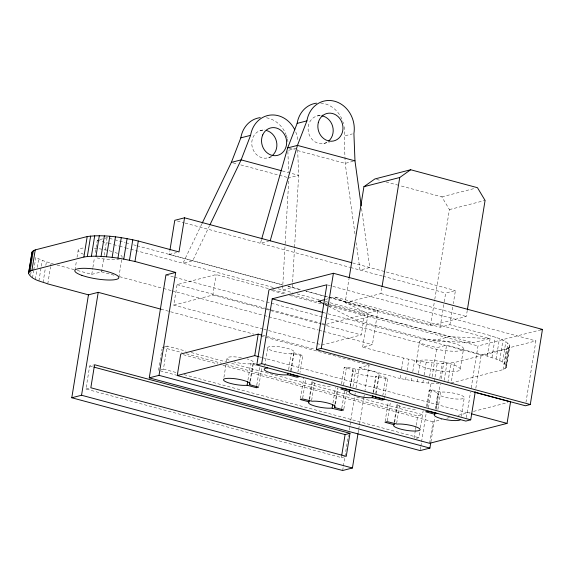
<?xml version="1.0" encoding="UTF-8"?>
<svg xmlns="http://www.w3.org/2000/svg" width="571" height="571" viewBox="0 0 571 571"><rect width="100%" height="100%" fill="white"/><g stroke="black" fill="none" stroke-linecap="round" stroke-linejoin="round"><path stroke-width="0.43" stroke-dasharray="2.85 2.14" d="M282.781 285.521L282.524 289.968L292.288 287.463L298.647 175.326L297.627 148.853M282.831 284.629L285.1 244.581M285.15 243.689L288.883 177.831L298.647 175.326L290.925 173.249M30.67 274.615L31.084 272.053M32.504 277.82L33.61 270.997M33.746 270.14L35.823 257.343L42.225 260.426L53.624 264.109M35.359 279.362L36.744 270.825M37.301 267.414L38.678 258.877M38.907 280.911L42.225 260.426M43.068 282.431L45.28 268.777M45.83 265.365L46.387 261.953M47.764 283.901L50.526 266.835M50.662 265.979L51.076 263.424M74.965 270.097L76.485 260.711M77.035 257.293L78.141 250.469M77.363 270.483L91.774 274.358L92.766 268.234M92.909 267.356L94.465 257.728M95.314 252.475L97.298 240.227L107.07 237.714L113.922 239.556M91.774 274.358L101.538 271.853L104.086 256.094M104.229 255.223L107.07 237.714M344.62 456.779L341.365 457.621L85.95 389.022L89.683 365.982L93.751 364.933M118.825 277.378L122.137 256.893A22.29 4.711 9.2 0 0 120.138 254.78M281.896 284.708L169.244 254.452L169.815 250.947M158.538 370.365L161.993 349.031M160.979 369.737L163.42 369.109L167.153 346.069L186.075 351.151M262.995 329.06L173.77 305.092L177.089 284.615L216.152 274.572L268.484 288.626M173.77 305.092L212.833 295.057L216.152 274.572M223.925 377.331L226.294 362.706M226.43 361.843L226.987 358.402M247.935 380.058L250.583 363.713L255.644 365.076M249.934 381.192L253.21 362.978A13.447 2.841 9.2 0 0 247.193 358.959M250.462 381.207L253.524 362.278M256.793 385.132L259.719 367.067M258.791 386.267L261.861 367.339M264.751 366.011L267.678 347.946M288.626 369.601L291.274 353.256L300.546 355.747L302.83 355.162L300.039 372.371M290.625 370.736L293.901 352.521A13.447 2.841 9.2 0 0 279.276 346.775A13.447 2.841 9.2 0 0 269.141 349.381A13.447 2.841 9.2 0 0 290.696 353.349L291.274 353.256M291.153 370.75L294.215 351.822M297.905 372.092L300.546 355.747M300.403 398.637L303.751 377.995M302.687 398.051L305.749 379.13M309.097 399.307L312.023 381.242A13.447 2.841 9.2 0 0 332.379 386.71M309.625 399.322L312.551 381.257M311.623 400.457L314.685 381.528M467.278 310.331L466.286 316.484L430.477 325.684L345.127 302.766L348.974 279.026M332.972 402.898L335.477 387.416M334.97 404.032L337.618 387.688M335.498 404.047L338.003 388.558M341.572 383.819L344.22 367.474L346.497 366.889L356.233 369.266A13.447 2.841 9.2 0 1 372.171 371.136A13.447 2.841 9.2 0 1 378.937 375.361L375.661 393.576M343.571 384.954L346.497 366.889M341.829 407.972L344.62 390.764M343.828 409.1L346.618 391.899M350.209 386.267L352.714 370.786M350.387 386.431L353.092 369.858L344.22 367.474M341.365 457.621L341.644 455.915M263.852 329.289L322.194 344.955L361.257 334.92L364.576 314.435L329.403 304.993M352.985 386.588L355.769 369.38M342.664 470.504L343.235 466.985M343.378 466.107L344.805 457.314M344.948 456.436L348.367 435.323M349.216 430.042L354.634 396.617M354.777 395.739L355.348 392.22M356.054 387.823L359.337 367.588L369.102 365.083L364.969 390.593M362.649 347.111L368.181 312.972L377.945 310.467L372.42 344.599L362.649 347.111L403.376 358.038C420.049 361.778 437.379 364.748 454.466 362.499L506.441 349.145L509.489 347.189L509.796 345.976C506.156 339.317 497.084 338.239 490.582 335.627L449.891 324.692L440.127 327.197L305.977 291.174M358.131 432.811L358.559 430.17M358.702 429.292L359.266 425.773M359.409 424.895L363.684 398.508M363.827 397.63L364.255 394.989M345.127 302.766L380.936 293.565L381.935 287.406M373.084 392.527L375.732 376.182L385.589 378.587L387.866 378.002L385.075 395.203M373.548 392.405L376.196 376.068M376.189 393.59L379.251 374.662M382.798 395.789L385.589 378.587M384.519 398.644L384.94 396.067M385.104 421.384L388.309 401.599M387.381 420.798L390.45 401.877M439.028 383.791L422.868 382.663L400.064 378.516L400.892 373.398M401.584 369.13L403.376 358.038M394.133 422.147L397.059 404.082A13.447 2.841 9.2 0 0 417.415 409.55M394.661 422.155L397.587 404.09M396.659 423.289L399.721 404.368M405.553 379.786L406.381 374.662M407.073 370.393L408.872 359.302M411.263 380.907L411.955 376.646M412.783 371.521L414.582 360.429M416.216 362.221L419.535 341.736M417.073 381.878L417.629 378.459M418.457 373.341L420.392 361.393M422.868 382.663L423.282 380.1M424.117 374.983L426.187 362.178M414.096 438.107L415.338 430.427M415.474 429.578L416.031 426.166M416.166 425.309L417.687 415.924L422.569 414.667L356.354 396.881M416.402 438.335L418.843 437.707L419.806 431.733M420.392 427.743L423.182 410.535M428.535 383.248L428.814 381.542M429.642 376.425L431.854 362.771M426.487 406.631L429.135 390.286L431.419 389.7L441.269 392.106A13.447 2.841 9.2 0 1 462.824 396.067A13.447 2.841 9.2 0 1 452.696 398.672A13.447 2.841 9.2 0 1 438.071 392.927L438.414 392.777L435.766 409.122M420.285 449.72L420.713 447.079M420.848 446.201L421.419 442.682M421.562 441.804L426.123 413.654M427.265 406.616L431.255 381.985M432.104 376.71L436.808 347.682L446.572 345.17L487.27 356.111C493.772 358.716 502.837 359.794 506.477 366.461L506.17 367.667L503.122 369.623L451.147 382.984L454.466 362.499M440.127 327.197L444.095 302.694M444.238 301.816L445.651 293.066L455.422 290.553L453.295 303.686M428.493 407.765L431.419 389.7M434.231 381.92L437.279 363.149M439.856 378.673L442.347 363.313M429.578 443.296L433.061 421.791L441.668 419.578M435.245 409.107L437.75 393.626M430.905 441.933L434.895 417.301M436.173 409.386L440.305 383.876M441.162 378.594L446.572 345.17M449.891 324.692L452.724 307.184M437.907 409.393L440.691 392.191M444.195 380.322L446.957 363.256M447.85 382.613L451.026 362.985M460.197 369.473A22.29 4.711 9.2 0 0 428.129 360.051A22.29 4.711 9.2 0 0 426.294 368.017A22.29 4.711 9.2 0 0 460.197 369.473L463.509 348.995A22.29 4.711 9.2 0 0 431.448 339.567A22.29 4.711 9.2 0 0 429.613 347.532A22.29 4.711 9.2 0 0 463.509 348.995M461.225 416.423L464.287 397.502M466.4 417.579L470.504 392.256M471.211 387.887L477.998 345.976L540.73 329.852M475.829 388.266L481.217 354.962L535.912 340.908L525.97 402.255M487.27 356.111L490.582 335.627M491.959 357.582L495.278 337.097M496.12 359.102L499.439 338.624M499.668 360.651L502.987 340.166M502.523 362.192L505.842 341.708M503.122 369.623L506.441 349.145M504.636 363.691L507.954 343.207M505.042 368.73L508.361 348.253M505.963 365.126L509.282 344.641M506.17 367.667L509.489 347.189M506.477 366.461L509.796 345.976M430.477 325.684L434.638 300.182M434.781 299.297L449.434 209.586L441.818 196.852L399.757 185.611M353.092 369.858L353.035 370.087A13.447 2.841 9.2 0 0 359.801 374.312A13.447 2.841 9.2 0 0 375.732 376.182M261.404 239.913L260.433 243.317L268.57 241.226M201.784 224.01L182.956 263.231L192.72 260.719L209.628 225.502M260.062 130.68L264.944 129.424M317.419 115.913L322.301 114.664M288.64 150.273L296.784 148.182M354.984 233.903L345.198 163.363L344.142 136.005L352.286 133.914M268.598 157.653L272.667 156.604M323.864 143.471L329.567 142.008M353.335 161.272L345.198 163.363L297.983 150.68M169.244 254.452L176.567 252.568M441.818 196.852L474.915 188.344M449.434 209.586L485.079 200.428M325.456 299.432L329.738 298.333M330.595 298.112L334.877 297.013L489.49 338.539L473.216 342.721L433.182 340.873L355.876 320.11L328.91 306.427M167.153 346.069L162.271 347.325L182.049 352.635M326.362 324.257L364.576 314.435M85.95 389.022L90.018 387.973M355.876 320.11L372.149 315.927L449.456 336.69L489.49 338.539M433.182 340.873L449.456 336.69M446.836 418.25L449.42 417.587M458.028 415.374L470.076 412.276M473.523 411.391L507.954 402.548M250.583 363.713L250.005 363.806A13.447 2.841 9.2 0 1 234.074 361.935M376.582 179.415L380.871 180.564M386.025 181.942L398.901 185.382M359.337 367.588L400.064 378.516M289.404 148.374L294.55 149.759M282.338 170.943L290.068 173.02M233.089 162.849L237.379 163.998M240.812 164.919L288.883 177.831M352.6 262.938L455.422 290.553M177.345 221.006L184.197 222.847M185.054 223.075L349.702 267.292M350.558 267.521L382.27 276.043M383.127 276.271L445.651 293.066M380.936 293.565L466.286 316.484M327.733 285L332.036 286.157M332.893 286.385L535.912 340.908M114.778 239.784L125.056 242.547M125.913 242.775L130.195 243.924M133.621 244.845L136.191 245.537M137.047 245.766L281.988 284.693M287.998 286.307L300.86 289.761L287.92 286.321M305.999 291.139L323.985 295.971M324.842 296.199L328.268 297.12M329.124 297.348L377.945 310.467M97.298 240.227L107.576 242.982M108.433 243.217L112.715 244.367M113.572 244.595L118.718 245.973M119.575 246.208L124.714 247.586M125.57 247.814L129.853 248.963M130.709 249.199L273.944 287.663M278.234 288.819L292.802 292.73M297.084 293.879L319.36 299.861M325.356 301.474L368.181 312.972M324.613 302.808L327.19 303.501M328.054 303.729L473.216 342.721M272.774 289.782L286.499 293.465M291.653 294.85L317.39 301.766M325.113 303.836L328.539 304.757M271.546 290.532L284.444 293.994M289.604 295.378L321.437 303.929M324.878 304.85L328.318 305.778M329.174 306.006L477.998 345.976M322.936 312.451L327.24 313.607M328.104 313.836L481.217 354.962M165.933 274.929L173.67 277.006M174.526 277.242L265.679 301.724M266.543 301.952L325.02 317.654M325.877 317.89L436.808 347.682M177.089 284.615L266.314 308.576M267.171 308.804L270.604 309.725M271.461 309.96L321.223 323.322M322.08 323.55L325.513 324.478M212.833 295.057L320.938 324.085M321.794 324.321L361.257 334.92M101.538 271.853L114.436 275.315M119.596 276.699L162.592 288.248M163.456 288.476L171.193 290.553M172.049 290.789L263.202 315.271M264.066 315.499L318.24 330.052M319.103 330.281L322.544 331.201M323.4 331.437L372.42 344.599M57.014 265.015L73.966 269.576M262.517 335.27L315.049 349.381M160.993 309.189L253.867 334.135M260.747 335.984L369.102 365.083M293.551 352.671L302.83 355.162M378.587 375.511L387.866 378.002M429.135 390.286L438.414 392.777M259.034 356.775L261.618 357.467M262.482 357.703L470.026 413.44M252.86 363.127L255.394 363.806M191.235 352.535L225.631 361.778M231.655 363.392L352.05 395.732M186.353 353.792L221.612 363.263M225.909 364.419L417.687 415.924M183.32 354.719L217.765 363.97M222.933 365.354L433.061 421.791M163.42 369.109L178.045 373.041M184.062 374.655L418.843 437.707M160.258 370.829L176.596 375.218M89.683 365.982L93.116 366.903M334.877 297.013L372.149 315.927M324.949 304.414L328.118 306.02M361.571 208.472L369.765 267.549L360.001 270.062L356.211 242.725M287.863 151.358L288.648 171.657M229.028 360.144A13.447 2.841 9.2 0 1 228.935 357.089A13.447 2.841 9.2 0 1 241.476 357.667M119.624 258.913A22.29 4.711 9.2 0 1 95.278 257.585M83.587 254.266A22.29 4.711 9.2 0 1 83.98 247.95M94.401 248.192A22.29 4.711 9.2 0 1 97.648 248.556M99.283 248.785A22.29 4.711 9.2 0 1 113.629 251.997M115.085 252.489A22.29 4.711 9.2 0 1 117.433 253.403M266.464 117.776A26.887 23.661 75.6 0 1 285.992 134.456M286.271 135.184A26.887 23.661 75.6 0 1 287.213 138.168M287.406 138.924A26.887 23.661 75.6 0 1 288.119 143.549M295.757 131.951A26.887 23.661 75.6 0 1 297.812 140.266M271.51 156.168A14.154 12.455 75.6 0 1 252.51 148.117A14.154 12.455 75.6 0 1 263.267 130.117M326.897 142.293A14.154 12.455 75.6 0 1 308.497 132.458A14.154 12.455 75.6 0 1 320.674 115.67M320.702 103.051A26.887 23.661 75.6 0 1 342.85 121.445M343.1 122.187A26.887 23.661 75.6 0 1 343.528 123.693M344.163 126.755A26.887 23.661 75.6 0 1 344.142 136.005"/><path stroke-width="0.86" d="M160.993 309.189L98.219 292.331L88.455 294.843L47.764 283.901C41.262 281.296 32.19 280.218 28.55 273.552L31.869 253.074L32.176 251.861L33.304 250.797L35.224 249.905L87.199 236.551C104.286 234.303 121.616 237.272 138.282 241.012L179.016 251.939L184.54 217.808L351.743 262.71M28.55 273.552L32.176 251.861M28.857 272.338L29.985 271.282L33.304 250.797M29.985 271.282L31.912 270.383L35.224 249.905M31.912 270.383L83.88 257.029L87.199 236.551M83.88 257.029L87.32 256.543L90.639 236.066M87.32 256.543L91.389 256.272L94.707 235.794M357.988 433.689L352.428 467.999L342.664 470.504L71.789 397.759L88.455 294.843M91.389 256.272L95.999 256.215L99.318 235.737M95.999 256.215L101.074 256.379L104.386 235.902M71.789 397.759L81.553 395.246L98.219 292.331M101.074 256.379L106.491 256.764L109.81 236.28M106.491 256.764L112.159 257.35L115.478 236.872M112.159 257.35L117.954 258.135L121.273 237.657M175.697 272.424L165.933 274.929L149.259 377.845L159.024 375.34L175.697 272.424L134.97 261.489L123.764 259.098L127.083 238.621M129.474 260.226L132.793 239.749M134.97 261.489L138.282 241.012M169.958 250.077L174.776 220.313L184.54 217.808M474.365 392.17L510.538 401.884L507.055 423.389L429.578 443.296L177.253 375.532L180.736 354.027L258.213 334.114L261.654 335.041M249.798 382.056L249.377 384.633L249.727 384.483A13.447 2.841 9.2 0 0 235.102 378.737A13.447 2.841 9.2 0 0 224.967 381.342A13.447 2.841 9.2 0 0 246.522 385.311L247.1 385.218L247.657 381.778M177.253 375.532L254.73 355.619L258.213 334.114M256.8 364.933L268.962 289.84L333.414 273.273L542.45 329.41L530.288 404.511L525.406 405.767L316.37 349.623L326.876 284.765L272.189 298.819L261.682 363.677L256.8 364.933L465.836 421.077L470.718 419.821L475.258 391.77M247.1 385.218L256.379 387.709L256.657 385.989M267.713 367.931A13.447 2.841 9.2 0 0 268.449 372.106A13.447 2.841 9.2 0 0 287.213 374.854L287.791 374.762L288.07 373.041M334.834 404.889L334.413 407.473L343.692 409.964L341.415 410.549L331.558 408.144A13.447 2.841 9.2 0 1 315.627 406.274A13.447 2.841 9.2 0 1 308.861 402.048L309.482 400.178M316.37 349.623L321.252 348.367L333.414 273.273M349.117 278.148L363.927 186.703L374.862 178.959L410.67 169.751L477.463 187.695L485.079 200.428L467.421 309.453M332.136 408.058L332.693 404.618M341.415 410.549L341.694 408.829M375.454 396.866L375.104 397.016L384.383 399.507L382.106 400.093L372.249 397.687A13.447 2.841 9.2 0 1 356.318 395.817A13.447 2.841 9.2 0 1 349.552 391.592L349.887 389.643M341.779 455.058L345.098 434.574L349.98 433.325L346.247 456.365L90.832 387.766L94.565 364.726L349.98 433.325M382.078 286.528L399.736 177.502L410.67 169.751M372.249 397.687L372.528 395.967M372.713 397.573L372.991 395.853M394.24 424.738L384.961 422.247L387.245 421.662L397.095 424.067A13.447 2.841 9.2 0 1 418.65 428.029A13.447 2.841 9.2 0 1 408.522 430.634A13.447 2.841 9.2 0 1 393.897 424.888L394.518 423.018M460.49 419.706A13.447 2.841 9.2 0 1 444.602 419.421A13.447 2.841 9.2 0 1 434.588 414.432L435.209 412.562M149.259 377.845L420.142 450.598L429.906 448.085L430.762 442.81M349.552 391.592L340.737 388.979L343.014 388.394L352.75 390.771M261.646 239.056L287.684 147.918L297.141 123.386A26.887 23.661 75.6 0 1 316.555 103.158M270.197 240.812L297.448 145.405L306.913 120.874A26.887 23.661 75.6 0 1 334.613 101.245A26.887 23.661 75.6 0 1 353.913 133.5L354.969 160.851L361.2 205.824M202.17 223.211L231.369 162.385L240.826 137.854A26.887 23.661 75.6 0 1 260.24 117.633M294.8 129.817A26.887 23.661 75.6 0 0 270.004 115.121A26.887 23.661 75.6 0 0 250.59 135.348L241.133 159.88L210.014 224.703M290.418 374.026L290.068 374.176L299.347 376.667L297.063 377.253L287.791 374.762M334.413 407.473L334.763 407.323A13.447 2.841 9.2 0 0 327.997 403.097A13.447 2.841 9.2 0 0 312.059 401.227L302.544 398.915L300.267 399.5L309.204 401.898M240.826 137.854L250.59 135.348M297.141 123.386L306.913 120.874M231.369 162.385L241.133 159.88L281.482 170.715M287.684 147.918L297.448 145.405L354.969 160.851M363.927 186.703L399.736 177.502M324.157 304.015L318.604 301.195L324.599 299.654M256.379 387.709L258.656 387.124L249.377 384.633M540.73 329.852L542.45 329.41M437.786 413.604L427.936 411.206L425.652 411.791L434.931 414.282M117.954 258.135L123.764 259.098M318.604 301.195L320.324 301.659M272.189 298.819L322.936 312.451M321.252 348.367L530.288 404.511M254.73 355.619L258.171 356.547M471.746 413.904L507.055 423.389M261.682 363.677L470.718 419.821M159.024 375.34L429.906 448.085M93.979 367.132L345.098 434.574M81.553 395.246L352.428 467.999M31.869 253.074L32.383 254.409M266.543 130.516A14.154 12.455 75.6 0 1 276.507 141.558A14.154 12.455 75.6 0 1 272.167 155.669M321.773 115.806A14.154 12.455 75.6 0 1 332.636 126.334A14.154 12.455 75.6 0 1 328.696 141.016M81.874 275.358A22.29 4.711 9.2 0 0 118.297 278.534A22.29 4.711 9.2 0 0 90.297 268.598A22.29 4.711 9.2 0 0 81.874 275.358M262.717 134.913A14.154 12.455 75.6 0 0 275.158 155.705A14.154 12.455 75.6 0 0 284.408 134.349A14.154 12.455 75.6 0 0 262.717 134.913M318.283 122.686A14.154 12.455 75.6 0 0 333.635 140.966A14.154 12.455 75.6 0 0 339.317 117.904A14.154 12.455 75.6 0 0 318.283 122.686"/></g></svg>
